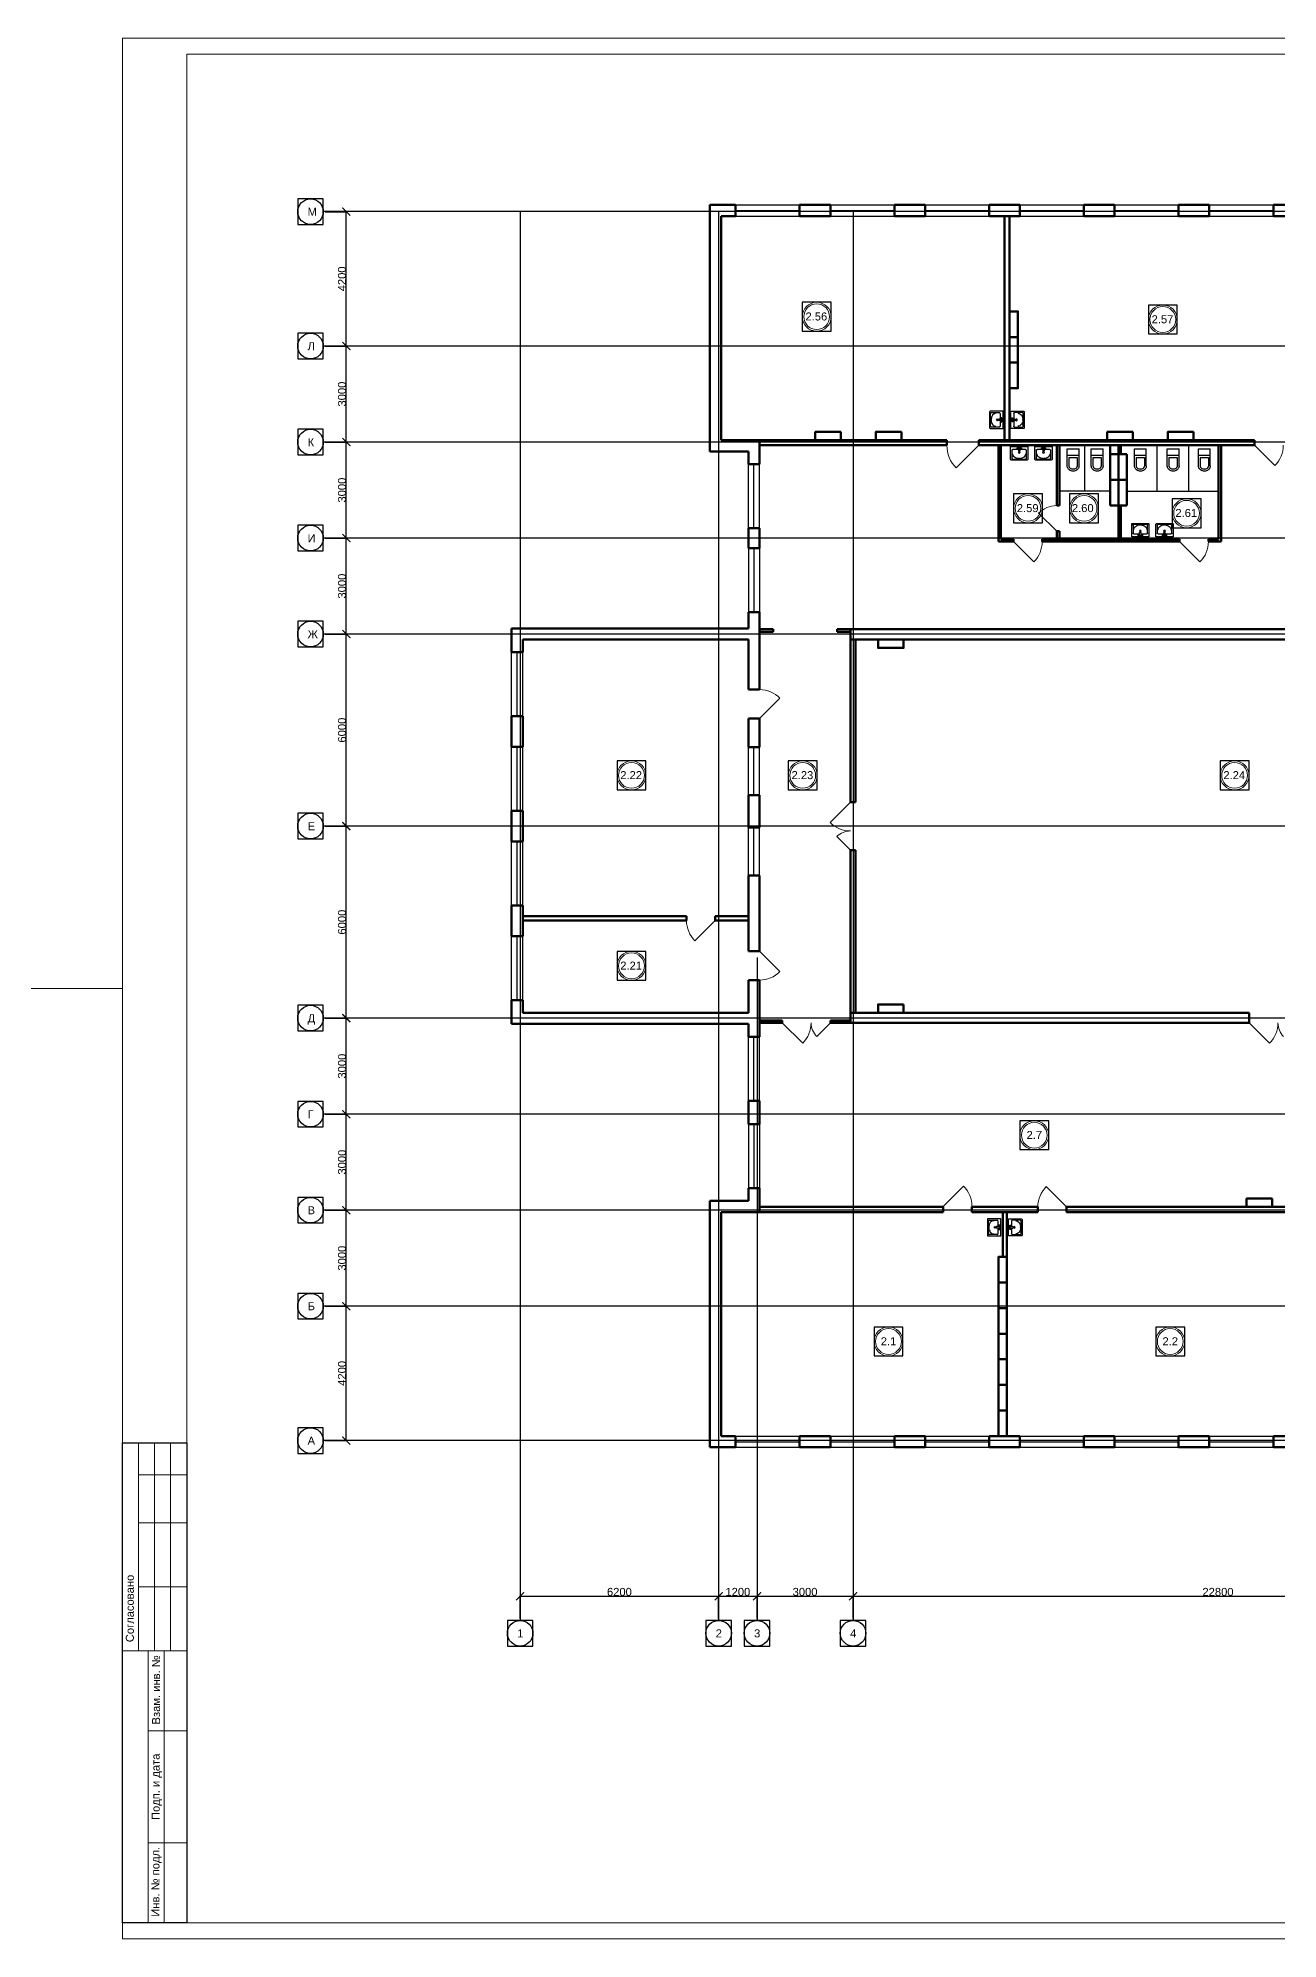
# Model space of a CAD drawing. Header units: metres. Extents: x -5 to 458, y -5 to 65.
# Drawn here: x 134.1 to 172.8, y 0 to 59.4 of the extents above; entities that cross this region are included whole.
import ezdxf
from ezdxf.enums import TextEntityAlignment as Align

# ---------------------------------------------------------------- set-up
doc = ezdxf.new("R2010")
doc.units = ezdxf.units.M
doc.linetypes.add('ACAD_ISO04W100', pattern=[30, 24, -3, 0, -3])
for name, color, linetype, lineweight in [('Level 50', 7, 'Continuous', 0), ('Level 63', 7, 'Continuous', 0), ('Двери', 250, 'Continuous', 5), ('Стены', 7, 'Continuous', 50)]:
    doc.layers.add(name, color=color, linetype=linetype, lineweight=lineweight)
for name, color, linetype in [('SANTEH', 7, 'Continuous'), ('YOLO_STAMP', 1, 'Continuous'), ('YOLO_TABLE', 1, 'Continuous'), ('Окна', 127, 'Continuous'), ('Оси', 30, 'Continuous'), ('Осн надпись', 7, 'Continuous'), ('размеры оси', 163, 'Continuous'), ('Сантехника', 7, 'Continuous')]:
    doc.layers.add(name, color=color, linetype=linetype)
doc.styles.get("Standard").update_dxf_attribs({"font": 'arial.ttf'})
doc.styles.add('Style-Arial', font='arial.ttf')
doc.dimstyles.new('100', dxfattribs={"dimtxt": 0.25, "dimasz": 0.25, "dimexe": 0.0125, "dimexo": 0.0625, "dimgap": 0.0065, "dimtad": 1, "dimlfac": 1000, "dimtxsty": 'Standard', "dimblk": 'ARCHTICK', "dimcen": 0.25, "dimadec": 0, "dimazin": 0, "dimtfac": 1, "dimtmove": 0, "dimatfit": 3, "dimldrblk": 'ARCHTICK', "dimfxl": 1, "dimarcsym": 0})

# ---------------------------------------------------------------- blocks, each defined once
blk = doc.blocks.new('Rac7')
at = {"color": 0}
for p, q in [((-39501, -24232), (-39501, -23830)), ((-38961, -24232), (-39501, -24232)), ((-39474, -23808), (-38988, -23808)), ((-39457, -23859), (-39457, -24115)), ((-39032, -23838), (-39430, -23838)), ((-39430, -24136), (-39253, -24136)), ((-39297, -24164), (-39253, -24164)), ((-39297, -24194), (-39297, -24164)), ((-39165, -24194), (-39297, -24194)), ((-39253, -24186), (-39253, -24094)), ((-39253, -24186), (-39209, -24186)), ((-39221, -23855), (-39241, -23855)), ((-39209, -24186), (-39209, -24094)), ((-39209, -24136), (-39032, -24136)), ((-39209, -24164), (-39165, -24164)), ((-39165, -24164), (-39165, -24194)), ((-39005, -24115), (-39005, -23859)), ((-39005, -23859), (-39005, -23859)), ((-38961, -23830), (-38961, -24232))]:
    blk.add_line(p, q, dxfattribs=at)
at = {"color": 0, "extrusion": (0, 0, -1)}
for centre, major_axis, start_param, end_param in [((-39474, -23830), (-27, 0), 0, 1.570796), ((-39430, -23859), (-27, 0), 0, 1.570796), ((-39430, -24115), (-27, 0), -1.570796, 0), ((-39241, -24007), (-194, 0), 0, 1.570796), ((-39231, -24104), (-25.3, 0), 0.552816, 2.588777), ((-39221, -24007), (-194, 0), 1.570796, 3.141593), ((-39032, -23859), (-27, 0), 1.570796, 3.141593), ((-39032, -24115), (-27, 0), -3.141593, -1.570796), ((-38988, -23830), (-27, 0), 1.570796, 3.141593)]:
    blk.add_ellipse(centre, major_axis=major_axis, ratio=0.785714, start_param=start_param, end_param=end_param, dxfattribs=at)
blk.add_ellipse((-39231, -24048), major_axis=(-27.9, 0), ratio=0.785714, dxfattribs=at)
blk = doc.blocks.new('WC With Cistern_103')
at = {"layer": 'SANTEH', "linetype": 'Continuous'}
for p, q in [((0, 170), (0, 700)), ((370, 700), (0, 700)), ((370, 170), (370, 700)), ((370, 500), (0, 500)), ((60, 425), (60, 170)), ((310, 425), (60, 425)), ((310, 170), (310, 425))]:
    blk.add_line(p, q, dxfattribs=at)
for points in [[(0, 170), (1, 151), (4, 133), (10, 115), (17, 97), (27, 81), (38, 66), (51, 52), (65, 40)], [(60, 170), (61, 158), (63, 146), (66, 135), (71, 124), (77, 114), (84, 104), (92, 96), (101, 88)], [(65, 40), (92, 23), (122, 10), (153, 3), (185, 0), (217, 3), (248, 10), (278, 23), (305, 40)], [(101, 88), (120, 76), (141, 67), (163, 62), (185, 60), (207, 62), (229, 67), (250, 76), (269, 88)], [(269, 88), (278, 96), (286, 104), (293, 114), (299, 124), (304, 135), (307, 146), (309, 158), (310, 170)], [(305, 40), (319, 52), (332, 66), (343, 81), (353, 97), (360, 115), (366, 133), (369, 151), (370, 170)]]:
    blk.add_lwpolyline(points, dxfattribs=at)
blk = doc.blocks.new('_ArchTick')
at = {"color": 0, "linetype": 'ByBlock', "const_width": 0.15}
blk.add_lwpolyline([(-0.5, -0.5), (0.5, 0.5)], dxfattribs=at)
blk = doc.blocks.new('*D132')
at = {"layer": 'Defpoints', "color": 0, "transparency": 16777216}
for p in [(155.366, 10.736), (149.166, 9.979), (155.366, 9.979)]:
    blk.add_point(p, dxfattribs=at)
at = {"layer": 'размеры оси', "color": 0, "lineweight": -2, "transparency": 16777216}
for p, q in [((149.166, 10.042), (149.166, 10.749)), ((149.166, 10.736), (155.366, 10.736)), ((155.366, 10.042), (155.366, 10.749))]:
    blk.add_line(p, q, dxfattribs=at)
at = {"layer": 'размеры оси', "color": 0, "lineweight": -2, "transparency": 16777216, "xscale": 0.25, "yscale": 0.25, "zscale": 0.25, "rotation": 180}
blk.add_blockref('_ArchTick', (149.166, 10.736), dxfattribs=at)
at = {"layer": 'размеры оси', "color": 0, "lineweight": -2, "transparency": 16777216, "xscale": 0.25, "yscale": 0.25, "zscale": 0.25}
blk.add_blockref('_ArchTick', (155.366, 10.736), dxfattribs=at)
at = {"layer": 'размеры оси', "color": 0, "transparency": 16777216, "insert": (152.266, 10.87), "char_height": 0.25, "attachment_point": 5}
blk.add_mtext('6200', dxfattribs=at)
blk = doc.blocks.new('*D133')
at = {"layer": 'Defpoints', "color": 0, "transparency": 16777216}
for p in [(156.566, 10.736), (155.366, 9.979), (156.566, 9.979)]:
    blk.add_point(p, dxfattribs=at)
at = {"layer": 'размеры оси', "color": 0, "lineweight": -2, "transparency": 16777216}
for p, q in [((155.366, 10.042), (155.366, 10.749)), ((155.366, 10.736), (156.566, 10.736)), ((156.566, 10.042), (156.566, 10.749))]:
    blk.add_line(p, q, dxfattribs=at)
at = {"layer": 'размеры оси', "color": 0, "lineweight": -2, "transparency": 16777216, "xscale": 0.25, "yscale": 0.25, "zscale": 0.25, "rotation": 180}
blk.add_blockref('_ArchTick', (155.366, 10.736), dxfattribs=at)
at = {"layer": 'размеры оси', "color": 0, "lineweight": -2, "transparency": 16777216, "xscale": 0.25, "yscale": 0.25, "zscale": 0.25}
blk.add_blockref('_ArchTick', (156.566, 10.736), dxfattribs=at)
at = {"layer": 'размеры оси', "color": 0, "transparency": 16777216, "insert": (155.966, 10.87), "char_height": 0.25, "attachment_point": 5}
blk.add_mtext('1200', dxfattribs=at)
blk = doc.blocks.new('*D134')
at = {"layer": 'Defpoints', "color": 0, "transparency": 16777216}
for p in [(159.566, 10.736), (156.566, 9.979), (159.566, 9.979)]:
    blk.add_point(p, dxfattribs=at)
at = {"layer": 'размеры оси', "color": 0, "lineweight": -2, "transparency": 16777216}
for p, q in [((156.566, 10.042), (156.566, 10.749)), ((156.566, 10.736), (159.566, 10.736)), ((159.566, 10.042), (159.566, 10.749))]:
    blk.add_line(p, q, dxfattribs=at)
at = {"layer": 'размеры оси', "color": 0, "lineweight": -2, "transparency": 16777216, "xscale": 0.25, "yscale": 0.25, "zscale": 0.25, "rotation": 180}
blk.add_blockref('_ArchTick', (156.566, 10.736), dxfattribs=at)
at = {"layer": 'размеры оси', "color": 0, "lineweight": -2, "transparency": 16777216, "xscale": 0.25, "yscale": 0.25, "zscale": 0.25}
blk.add_blockref('_ArchTick', (159.566, 10.736), dxfattribs=at)
at = {"layer": 'размеры оси', "color": 0, "transparency": 16777216, "insert": (158.066, 10.87), "char_height": 0.25, "attachment_point": 5}
blk.add_mtext('3000', dxfattribs=at)
blk = doc.blocks.new('*D135')
at = {"layer": 'Defpoints', "color": 0, "transparency": 16777216}
for p in [(182.366, 10.736), (159.566, 9.979), (182.366, 9.979)]:
    blk.add_point(p, dxfattribs=at)
at = {"layer": 'размеры оси', "color": 0, "lineweight": -2, "transparency": 16777216}
for p, q in [((159.566, 10.042), (159.566, 10.749)), ((159.566, 10.736), (182.366, 10.736)), ((182.366, 10.042), (182.366, 10.749))]:
    blk.add_line(p, q, dxfattribs=at)
at = {"layer": 'размеры оси', "color": 0, "lineweight": -2, "transparency": 16777216, "xscale": 0.25, "yscale": 0.25, "zscale": 0.25, "rotation": 180}
blk.add_blockref('_ArchTick', (159.566, 10.736), dxfattribs=at)
at = {"layer": 'размеры оси', "color": 0, "lineweight": -2, "transparency": 16777216, "xscale": 0.25, "yscale": 0.25, "zscale": 0.25}
blk.add_blockref('_ArchTick', (182.366, 10.736), dxfattribs=at)
at = {"layer": 'размеры оси', "color": 0, "transparency": 16777216, "insert": (170.966, 10.87), "char_height": 0.25, "attachment_point": 5}
blk.add_mtext('22800', dxfattribs=at)
blk = doc.blocks.new('*D145')
at = {"layer": 'Defpoints', "color": 0, "transparency": 16777216}
for p in [(143.016, 19.8), (143.734, 19.8), (143.016, 15.6)]:
    blk.add_point(p, dxfattribs=at)
at = {"layer": 'размеры оси', "color": 0, "lineweight": -2, "transparency": 16777216}
for p, q in [((143.078, 19.8), (143.747, 19.8)), ((143.734, 15.6), (143.734, 19.8)), ((143.078, 15.6), (143.747, 15.6))]:
    blk.add_line(p, q, dxfattribs=at)
at = {"layer": 'размеры оси', "color": 0, "lineweight": -2, "transparency": 16777216, "xscale": 0.25, "yscale": 0.25, "zscale": 0.25}
for p, rotation in [((143.734, 19.8), 90), ((143.734, 15.6), 270)]:
    blk.add_blockref('_ArchTick', p, dxfattribs=dict(at, rotation=rotation))
at = {"layer": 'размеры оси', "color": 0, "transparency": 16777216, "insert": (143.6, 17.7), "char_height": 0.25, "attachment_point": 5, "rotation": 90}
blk.add_mtext('4200', dxfattribs=at)
blk = doc.blocks.new('*D146')
at = {"layer": 'Defpoints', "color": 0, "transparency": 16777216}
for p in [(143.016, 22.8), (143.734, 22.8), (143.016, 19.8)]:
    blk.add_point(p, dxfattribs=at)
at = {"layer": 'размеры оси', "color": 0, "lineweight": -2, "transparency": 16777216}
for p, q in [((143.078, 22.8), (143.747, 22.8)), ((143.734, 19.8), (143.734, 22.8)), ((143.078, 19.8), (143.747, 19.8))]:
    blk.add_line(p, q, dxfattribs=at)
at = {"layer": 'размеры оси', "color": 0, "lineweight": -2, "transparency": 16777216, "xscale": 0.25, "yscale": 0.25, "zscale": 0.25}
for p, rotation in [((143.734, 22.8), 90), ((143.734, 19.8), 270)]:
    blk.add_blockref('_ArchTick', p, dxfattribs=dict(at, rotation=rotation))
at = {"layer": 'размеры оси', "color": 0, "transparency": 16777216, "insert": (143.6, 21.3), "char_height": 0.25, "attachment_point": 5, "rotation": 90}
blk.add_mtext('3000', dxfattribs=at)
blk = doc.blocks.new('*D147')
at = {"layer": 'Defpoints', "color": 0, "transparency": 16777216}
for p in [(143.016, 25.8), (143.734, 25.8), (143.016, 22.8)]:
    blk.add_point(p, dxfattribs=at)
at = {"layer": 'размеры оси', "color": 0, "lineweight": -2, "transparency": 16777216}
for p, q in [((143.078, 25.8), (143.747, 25.8)), ((143.734, 22.8), (143.734, 25.8)), ((143.078, 22.8), (143.747, 22.8))]:
    blk.add_line(p, q, dxfattribs=at)
at = {"layer": 'размеры оси', "color": 0, "lineweight": -2, "transparency": 16777216, "xscale": 0.25, "yscale": 0.25, "zscale": 0.25}
for p, rotation in [((143.734, 25.8), 90), ((143.734, 22.8), 270)]:
    blk.add_blockref('_ArchTick', p, dxfattribs=dict(at, rotation=rotation))
at = {"layer": 'размеры оси', "color": 0, "transparency": 16777216, "insert": (143.6, 24.3), "char_height": 0.25, "attachment_point": 5, "rotation": 90}
blk.add_mtext('3000', dxfattribs=at)
blk = doc.blocks.new('*D148')
at = {"layer": 'Defpoints', "color": 0, "transparency": 16777216}
for p in [(143.016, 28.8), (143.734, 28.8), (143.016, 25.8)]:
    blk.add_point(p, dxfattribs=at)
at = {"layer": 'размеры оси', "color": 0, "lineweight": -2, "transparency": 16777216}
for p, q in [((143.078, 28.8), (143.747, 28.8)), ((143.734, 25.8), (143.734, 28.8)), ((143.078, 25.8), (143.747, 25.8))]:
    blk.add_line(p, q, dxfattribs=at)
at = {"layer": 'размеры оси', "color": 0, "lineweight": -2, "transparency": 16777216, "xscale": 0.25, "yscale": 0.25, "zscale": 0.25}
for p, rotation in [((143.734, 28.8), 90), ((143.734, 25.8), 270)]:
    blk.add_blockref('_ArchTick', p, dxfattribs=dict(at, rotation=rotation))
at = {"layer": 'размеры оси', "color": 0, "transparency": 16777216, "insert": (143.6, 27.3), "char_height": 0.25, "attachment_point": 5, "rotation": 90}
blk.add_mtext('3000', dxfattribs=at)
blk = doc.blocks.new('*D149')
at = {"layer": 'Defpoints', "color": 0, "transparency": 16777216}
for p in [(143.016, 34.8), (143.734, 34.8), (143.016, 28.8)]:
    blk.add_point(p, dxfattribs=at)
at = {"layer": 'размеры оси', "color": 0, "lineweight": -2, "transparency": 16777216}
for p, q in [((143.078, 34.8), (143.747, 34.8)), ((143.734, 28.8), (143.734, 34.8)), ((143.078, 28.8), (143.747, 28.8))]:
    blk.add_line(p, q, dxfattribs=at)
at = {"layer": 'размеры оси', "color": 0, "lineweight": -2, "transparency": 16777216, "xscale": 0.25, "yscale": 0.25, "zscale": 0.25}
for p, rotation in [((143.734, 34.8), 90), ((143.734, 28.8), 270)]:
    blk.add_blockref('_ArchTick', p, dxfattribs=dict(at, rotation=rotation))
at = {"layer": 'размеры оси', "color": 0, "transparency": 16777216, "insert": (143.6, 31.8), "char_height": 0.25, "attachment_point": 5, "rotation": 90}
blk.add_mtext('6000', dxfattribs=at)
blk = doc.blocks.new('*D150')
at = {"layer": 'Defpoints', "color": 0, "transparency": 16777216}
for p in [(143.016, 40.8), (143.734, 40.8), (143.016, 34.8)]:
    blk.add_point(p, dxfattribs=at)
at = {"layer": 'размеры оси', "color": 0, "lineweight": -2, "transparency": 16777216}
for p, q in [((143.078, 40.8), (143.747, 40.8)), ((143.734, 34.8), (143.734, 40.8)), ((143.078, 34.8), (143.747, 34.8))]:
    blk.add_line(p, q, dxfattribs=at)
at = {"layer": 'размеры оси', "color": 0, "lineweight": -2, "transparency": 16777216, "xscale": 0.25, "yscale": 0.25, "zscale": 0.25}
for p, rotation in [((143.734, 40.8), 90), ((143.734, 34.8), 270)]:
    blk.add_blockref('_ArchTick', p, dxfattribs=dict(at, rotation=rotation))
at = {"layer": 'размеры оси', "color": 0, "transparency": 16777216, "insert": (143.6, 37.8), "char_height": 0.25, "attachment_point": 5, "rotation": 90}
blk.add_mtext('6000', dxfattribs=at)
blk = doc.blocks.new('*D151')
at = {"layer": 'Defpoints', "color": 0, "transparency": 16777216}
for p in [(143.016, 43.8), (143.734, 43.8), (143.016, 40.8)]:
    blk.add_point(p, dxfattribs=at)
at = {"layer": 'размеры оси', "color": 0, "lineweight": -2, "transparency": 16777216}
for p, q in [((143.078, 43.8), (143.747, 43.8)), ((143.734, 40.8), (143.734, 43.8)), ((143.078, 40.8), (143.747, 40.8))]:
    blk.add_line(p, q, dxfattribs=at)
at = {"layer": 'размеры оси', "color": 0, "lineweight": -2, "transparency": 16777216, "xscale": 0.25, "yscale": 0.25, "zscale": 0.25}
for p, rotation in [((143.734, 43.8), 90), ((143.734, 40.8), 270)]:
    blk.add_blockref('_ArchTick', p, dxfattribs=dict(at, rotation=rotation))
at = {"layer": 'размеры оси', "color": 0, "transparency": 16777216, "insert": (143.6, 42.3), "char_height": 0.25, "attachment_point": 5, "rotation": 90}
blk.add_mtext('3000', dxfattribs=at)
blk = doc.blocks.new('*D152')
at = {"layer": 'Defpoints', "color": 0, "transparency": 16777216}
for p in [(143.016, 46.8), (143.734, 46.8), (143.016, 43.8)]:
    blk.add_point(p, dxfattribs=at)
at = {"layer": 'размеры оси', "color": 0, "lineweight": -2, "transparency": 16777216}
for p, q in [((143.078, 46.8), (143.747, 46.8)), ((143.734, 43.8), (143.734, 46.8)), ((143.078, 43.8), (143.747, 43.8))]:
    blk.add_line(p, q, dxfattribs=at)
at = {"layer": 'размеры оси', "color": 0, "lineweight": -2, "transparency": 16777216, "xscale": 0.25, "yscale": 0.25, "zscale": 0.25}
for p, rotation in [((143.734, 46.8), 90), ((143.734, 43.8), 270)]:
    blk.add_blockref('_ArchTick', p, dxfattribs=dict(at, rotation=rotation))
at = {"layer": 'размеры оси', "color": 0, "transparency": 16777216, "insert": (143.6, 45.3), "char_height": 0.25, "attachment_point": 5, "rotation": 90}
blk.add_mtext('3000', dxfattribs=at)
blk = doc.blocks.new('*D153')
at = {"layer": 'Defpoints', "color": 0, "transparency": 16777216}
for p in [(143.016, 49.8), (143.734, 49.8), (143.016, 46.8)]:
    blk.add_point(p, dxfattribs=at)
at = {"layer": 'размеры оси', "color": 0, "lineweight": -2, "transparency": 16777216}
for p, q in [((143.078, 49.8), (143.747, 49.8)), ((143.734, 46.8), (143.734, 49.8)), ((143.078, 46.8), (143.747, 46.8))]:
    blk.add_line(p, q, dxfattribs=at)
at = {"layer": 'размеры оси', "color": 0, "lineweight": -2, "transparency": 16777216, "xscale": 0.25, "yscale": 0.25, "zscale": 0.25}
for p, rotation in [((143.734, 49.8), 90), ((143.734, 46.8), 270)]:
    blk.add_blockref('_ArchTick', p, dxfattribs=dict(at, rotation=rotation))
at = {"layer": 'размеры оси', "color": 0, "transparency": 16777216, "insert": (143.6, 48.3), "char_height": 0.25, "attachment_point": 5, "rotation": 90}
blk.add_mtext('3000', dxfattribs=at)
blk = doc.blocks.new('*D154')
at = {"layer": 'Defpoints', "color": 0, "transparency": 16777216}
for p in [(143.016, 54), (143.734, 54), (143.016, 49.8)]:
    blk.add_point(p, dxfattribs=at)
at = {"layer": 'размеры оси', "color": 0, "lineweight": -2, "transparency": 16777216}
for p, q in [((143.078, 54), (143.747, 54)), ((143.734, 49.8), (143.734, 54)), ((143.078, 49.8), (143.747, 49.8))]:
    blk.add_line(p, q, dxfattribs=at)
at = {"layer": 'размеры оси', "color": 0, "lineweight": -2, "transparency": 16777216, "xscale": 0.25, "yscale": 0.25, "zscale": 0.25}
for p, rotation in [((143.734, 54), 90), ((143.734, 49.8), 270)]:
    blk.add_blockref('_ArchTick', p, dxfattribs=dict(at, rotation=rotation))
at = {"layer": 'размеры оси', "color": 0, "transparency": 16777216, "insert": (143.6, 51.9), "char_height": 0.25, "attachment_point": 5, "rotation": 90}
blk.add_mtext('4200', dxfattribs=at)
blk = doc.blocks.new('*U49')
at = {"color": 7, "linetype": 'Continuous', "lineweight": 0}
blk.add_line((-63.075, 0), (-68.362, 0), dxfattribs=at)
at = {"color": 7, "linetype": 'Continuous', "lineweight": 0, "flags": 128}
blk.add_lwpolyline([(63.075, 29.7), (63.075, -29.7), (-63.075, -29.7), (-63.075, 29.7), (63.075, 29.7)], close=True, dxfattribs=at)
at = {"layer": 'Level 50', "color": 7, "linetype": 'Continuous', "lineweight": 13}
for p, q in [((-61.075, 29.2), (-61.075, -29.2)), ((62.575, 29.2), (-61.075, 29.2)), ((62.575, -29.2), (-62.275, -29.2))]:
    blk.add_line(p, q, dxfattribs=at)
at = {"layer": 'Level 63', "color": 7, "linetype": 'Continuous', "lineweight": 13}
for p, q in [((-63.075, -14.2), (-61.075, -14.2)), ((-63.075, -14.2), (-63.075, -20.7)), ((-62.575, -14.2), (-62.575, -20.7)), ((-62.075, -14.2), (-62.075, -20.7)), ((-61.575, -14.2), (-61.575, -20.7)), ((-62.575, -15.2), (-61.075, -15.2)), ((-62.575, -16.7), (-61.075, -16.7)), ((-62.575, -18.7), (-61.075, -18.7)), ((-63.075, -20.7), (-61.075, -20.7)), ((-62.275, -20.7), (-61.075, -20.7)), ((-61.775, -29.2), (-61.775, -20.7)), ((-62.275, -23.2), (-61.075, -23.2)), ((-62.275, -26.7), (-61.075, -26.7))]:
    blk.add_line(p, q, dxfattribs=at)
at = {"layer": 'Level 63', "color": 7, "linetype": 'Continuous', "lineweight": 13, "flags": 128}
blk.add_lwpolyline([(-62.275, -29.2), (-62.275, -20.7)], dxfattribs=at)
at = {"layer": 'Level 63', "color": 7, "linetype": 'Continuous', "lineweight": 0, "style": 'Style-Arial'}
for s, p in [('Согласовано', (-62.851, -19.373)), ('Взам. инв. №', (-62.032, -21.916)), ('Подп. и дата', (-62.045, -24.945)), ('Инв. № подл.', (-62.05, -27.913))]:
    blk.add_text(s, height=0.25002, rotation=90, dxfattribs=at).set_placement(p, align=Align.MIDDLE_CENTER)

msp = doc.modelspace()

# ---------------------------------------------------------------- linework, layer by layer
for p, q in [((156.295662, 35.763935), (156.295662, 37.263935)), ((156.470662, 35.763935), (156.470662, 37.263935)), ((156.645662, 35.763935), (156.645662, 37.263935)), ((156.295662, 33.255068), (156.295662, 34.755068)), ((156.470662, 33.255068), (156.470662, 34.755068)), ((156.645662, 33.255068), (156.645662, 34.755068))]:
    msp.add_line(p, q)
at = {"color": 7, "linetype": 'Continuous', "lineweight": 13}
for centre, radius in [((158.428837, 50.717827), 0.452013), ((158.428837, 50.717827), 0.402013), ((169.24258, 50.63063), 0.452013), ((169.24258, 50.63063), 0.402013), ((165.031168, 44.729483), 0.452013), ((166.784334, 44.729483), 0.452013), ((165.031168, 44.729483), 0.402013), ((166.784334, 44.729483), 0.402013), ((169.985101, 44.57731), 0.452013), ((169.985101, 44.57731), 0.402013), ((152.643256, 36.385994), 0.452013), ((157.993449, 36.385994), 0.452013), ((171.484806, 36.385994), 0.452013), ((152.643256, 36.385994), 0.402013), ((157.993449, 36.385994), 0.402013), ((171.484806, 36.385994), 0.402013), ((152.643256, 30.434353), 0.452013), ((152.643256, 30.434353), 0.402013), ((165.228114, 25.142554), 0.452013), ((165.228114, 25.142554), 0.402013), ((160.672514, 18.696042), 0.452013), ((160.672514, 18.696042), 0.402013), ((169.473529, 18.696042), 0.452013), ((169.473529, 18.696042), 0.402013)]:
    msp.add_circle(centre, radius, dxfattribs=at)
at = {"layer": 'SANTEH'}
for p, q in [((166.805662, 45.264867), (166.805662, 46.700412)), ((169.063515, 45.264867), (169.063515, 46.700412)), ((170.057647, 45.264867), (170.057647, 46.700412)), ((167.595662, 45.264867), (166.015662, 45.264867)), ((168.115662, 45.264867), (170.985662, 45.264867))]:
    msp.add_line(p, q, dxfattribs=at)
at = {"layer": 'YOLO_STAMP'}
msp.add_lwpolyline([(136.74709, 15.526369), (138.74709, 15.526369), (138.74709, 0.526369), (136.74709, 0.526369)], close=True, dxfattribs=at)
at = {"layer": 'YOLO_TABLE'}
for points in [[(142.215965, 53.600412), (143.015965, 53.600412), (143.015965, 54.400412), (142.215965, 54.400412)], [(157.976824, 50.265813), (158.880851, 50.265813), (158.880851, 51.16984), (157.976824, 51.16984)], [(168.790567, 50.178617), (169.694593, 50.178617), (169.694593, 51.082643), (168.790567, 51.082643)], [(142.215965, 49.400412), (143.015965, 49.400412), (143.015965, 50.200412), (142.215965, 50.200412)], [(142.215965, 46.400412), (143.015965, 46.400412), (143.015965, 47.200412), (142.215965, 47.200412)], [(164.579155, 44.277469), (165.483182, 44.277469), (165.483182, 45.181496), (164.579155, 45.181496)], [(166.33232, 44.277469), (167.236347, 44.277469), (167.236347, 45.181496), (166.33232, 45.181496)], [(169.533088, 44.125296), (170.437115, 44.125296), (170.437115, 45.029323), (169.533088, 45.029323)], [(142.215965, 43.400412), (143.015965, 43.400412), (143.015965, 44.200412), (142.215965, 44.200412)], [(142.215965, 40.400412), (143.015965, 40.400412), (143.015965, 41.200412), (142.215965, 41.200412)], [(152.191242, 35.93398), (153.095269, 35.93398), (153.095269, 36.838007), (152.191242, 36.838007)], [(157.541435, 35.93398), (158.445462, 35.93398), (158.445462, 36.838007), (157.541435, 36.838007)], [(171.032792, 35.93398), (171.936819, 35.93398), (171.936819, 36.838007), (171.032792, 36.838007)], [(142.215965, 34.400412), (143.015965, 34.400412), (143.015965, 35.200412), (142.215965, 35.200412)], [(152.191242, 29.98234), (153.095269, 29.98234), (153.095269, 30.886367), (152.191242, 30.886367)], [(142.215965, 28.400412), (143.015965, 28.400412), (143.015965, 29.200412), (142.215965, 29.200412)], [(142.215965, 25.400412), (143.015965, 25.400412), (143.015965, 26.200412), (142.215965, 26.200412)], [(164.7761, 24.690541), (165.680127, 24.690541), (165.680127, 25.594568), (164.7761, 25.594568)], [(142.215965, 22.400412), (143.015965, 22.400412), (143.015965, 23.200412), (142.215965, 23.200412)], [(142.215965, 19.400412), (143.015965, 19.400412), (143.015965, 20.200412), (142.215965, 20.200412)], [(160.220501, 18.244029), (161.124528, 18.244029), (161.124528, 19.148056), (160.220501, 19.148056)], [(169.021516, 18.244029), (169.925543, 18.244029), (169.925543, 19.148056), (169.021516, 19.148056)], [(142.215965, 15.200412), (143.015965, 15.200412), (143.015965, 16.000412), (142.215965, 16.000412)], [(148.765662, 9.179035), (149.565662, 9.179035), (149.565662, 9.979035), (148.765662, 9.979035)], [(154.965662, 9.179035), (155.765662, 9.179035), (155.765662, 9.979035), (154.965662, 9.979035)], [(156.165662, 9.179035), (156.965662, 9.179035), (156.965662, 9.979035), (156.165662, 9.979035)], [(159.165662, 9.179035), (159.965662, 9.179035), (159.965662, 9.979035), (159.165662, 9.979035)]]:
    msp.add_lwpolyline(points, close=True, dxfattribs=at)
at = {"layer": 'Двери'}
for p, q in [((163.495662, 46.700412), (162.788556, 45.993305)), ((172.107169, 46.700412), (172.743565, 46.064016)), ((165.935662, 44.018387), (165.361285, 44.575245)), ((164.57509, 43.690412), (165.211486, 43.054016)), ((169.767316, 43.690412), (170.403712, 43.054016)), ((156.645662, 38.164786), (157.282058, 38.801182)), ((159.485662, 35.550412), (158.849266, 34.914016)), ((159.485662, 34.050412), (159.061398, 34.474676)), ((155.26237, 31.850412), (154.625974, 31.214016)), ((156.645662, 30.889615), (157.282058, 30.253219)), ((157.355662, 28.650412), (157.992058, 28.014016)), ((158.855662, 28.650412), (158.431398, 28.226148)), ((171.940216, 28.650412), (172.576612, 28.014016)), ((162.378846, 22.917941), (163.015242, 23.554338)), ((166.238602, 22.900412), (165.602206, 23.536808))]:
    msp.add_line(p, q, dxfattribs=at)
for centre, radius, start, end in [((163.495662, 46.700412), 1, 180, 225), ((172.107169, 46.700412), 0.9, 315, 0), ((165.935662, 44.018387), 0.8, 90.88722133, 135.88722151), ((164.57509, 43.690412), 0.9, 315, 0), ((169.767316, 43.690412), 0.9, 315, 0), ((156.645662, 38.164786), 0.9, 45, 90), ((159.485662, 35.550412), 0.9, 225, 270), ((159.485662, 34.050412), 0.6, 90, 135), ((155.26237, 31.850412), 0.9, 180, 225), ((156.645662, 30.889615), 0.9, 270, 315), ((157.355662, 28.650412), 0.9, 315, 0), ((158.855662, 28.650412), 0.6, 180, 225), ((171.940216, 28.650412), 0.9, 315, 0), ((173.440216, 28.650412), 0.6, 180, 225), ((162.378846, 22.917941), 0.9, 0, 45), ((166.238602, 22.900412), 0.9, 135, 180)]:
    msp.add_arc(centre, radius, start, end, dxfattribs=at)
at = {"layer": 'Окна'}
for p, q in [((155.895662, 54.210412), (157.895662, 54.210412)), ((158.855662, 54.210412), (160.855662, 54.210412)), ((161.815662, 54.210412), (163.815662, 54.210412)), ((164.775662, 54.210412), (166.775662, 54.210412)), ((167.735662, 54.210412), (169.735662, 54.210412)), ((170.695662, 54.210412), (172.695662, 54.210412)), ((155.895662, 54.035412), (157.895662, 54.035412)), ((155.895662, 53.860412), (157.895662, 53.860412)), ((158.855662, 54.035412), (160.855662, 54.035412)), ((158.855662, 53.860412), (160.855662, 53.860412)), ((161.815662, 54.035412), (163.815662, 54.035412)), ((161.815662, 53.860412), (163.815662, 53.860412)), ((164.775662, 54.035412), (166.775662, 54.035412)), ((164.775662, 53.860412), (166.775662, 53.860412)), ((167.735662, 54.035412), (169.735662, 54.035412)), ((167.735662, 53.860412), (169.735662, 53.860412)), ((170.695662, 54.035412), (172.695662, 54.035412)), ((170.695662, 53.860412), (172.695662, 53.860412)), ((156.295662, 44.110412), (156.295662, 46.110412)), ((156.470662, 44.110412), (156.470662, 46.110412)), ((156.645662, 44.110412), (156.645662, 46.110412)), ((156.295662, 43.490412), (156.295662, 41.490412)), ((156.295662, 43.380412), (156.295662, 43.130412)), ((156.470662, 43.490412), (156.470662, 41.490412)), ((156.645662, 43.490412), (156.645662, 41.490412)), ((156.645662, 43.380412), (156.645662, 43.130412)), ((156.295662, 41.490412), (156.295662, 41.380412)), ((156.645662, 41.490412), (156.645662, 41.380412)), ((148.895662, 38.240412), (148.895662, 40.240412)), ((149.070662, 38.240412), (149.070662, 40.240412)), ((149.245662, 38.240412), (149.245662, 40.240412)), ((148.895662, 35.280412), (148.895662, 37.280412)), ((149.070662, 35.280412), (149.070662, 37.280412)), ((149.245662, 35.280412), (149.245662, 37.280412)), ((148.895662, 32.320412), (148.895662, 34.320412)), ((149.070662, 32.320412), (149.070662, 34.320412)), ((149.245662, 32.320412), (149.245662, 34.320412)), ((148.895662, 29.360412), (148.895662, 31.360412)), ((149.070662, 29.360412), (149.070662, 31.360412)), ((149.245662, 29.360412), (149.245662, 31.360412)), ((156.295662, 26.220412), (156.295662, 28.220412)), ((156.470662, 26.220412), (156.470662, 28.220412)), ((156.645662, 26.220412), (156.645662, 28.220412)), ((156.295662, 25.490412), (156.295662, 23.490412)), ((156.470662, 25.490412), (156.470662, 23.490412)), ((156.645662, 25.490412), (156.645662, 23.490412)), ((155.895662, 15.740412), (157.895662, 15.740412)), ((155.895662, 15.565412), (157.895662, 15.565412)), ((158.855662, 15.740412), (160.855662, 15.740412)), ((158.855662, 15.565412), (160.855662, 15.565412)), ((161.815662, 15.740412), (163.815662, 15.740412)), ((161.815662, 15.565412), (163.815662, 15.565412)), ((164.775662, 15.740412), (166.775662, 15.740412)), ((164.775662, 15.565412), (166.775662, 15.565412)), ((167.735662, 15.740412), (169.735662, 15.740412)), ((167.735662, 15.565412), (169.735662, 15.565412)), ((170.695662, 15.740412), (172.695662, 15.740412)), ((170.695662, 15.565412), (172.695662, 15.565412)), ((155.895662, 15.390412), (157.895662, 15.390412)), ((158.855662, 15.390412), (160.855662, 15.390412)), ((161.815662, 15.390412), (163.815662, 15.390412)), ((164.775662, 15.390412), (166.775662, 15.390412)), ((167.735662, 15.390412), (169.735662, 15.390412)), ((170.695662, 15.390412), (172.695662, 15.390412))]:
    msp.add_line(p, q, dxfattribs=at)
at = {"layer": 'Оси', "linetype": 'ACAD_ISO04W100', "ltscale": 40}
for p, q in [((227.996363, 54.000412), (143.015965, 54.000412)), ((149.165662, 54.000412), (149.165662, 9.979035)), ((155.365662, 54.000412), (155.365662, 9.979035)), ((159.565662, 54.000412), (159.565662, 9.979035)), ((227.751562, 49.800412), (143.015965, 49.800412)), ((227.751562, 46.800412), (143.015965, 46.800412)), ((227.365662, 43.800412), (143.015965, 43.800412)), ((233.565662, 40.800412), (143.015965, 40.800412)), ((233.95054, 34.800412), (143.015965, 34.800412)), ((156.565662, 30.690677), (156.565662, 9.979035)), ((233.95054, 28.800412), (143.015965, 28.800412)), ((227.751562, 25.800412), (143.015965, 25.800412)), ((227.751562, 22.800412), (143.015965, 22.800412)), ((227.751562, 19.800412), (143.015965, 19.800412)), ((227.751562, 15.600412), (143.015965, 15.600412))]:
    msp.add_line(p, q, dxfattribs=at)
at = {"layer": 'Осн надпись', "ltscale": 40}
for centre in [(142.615965, 54.000412), (142.615965, 49.800412), (142.615965, 46.800412), (142.615965, 43.800412), (142.615965, 40.800412), (142.615965, 34.800412), (142.615965, 28.800412), (142.615965, 25.800412), (142.615965, 22.800412), (142.615965, 19.800412), (142.615965, 15.600412), (149.165662, 9.579035), (155.365662, 9.579035), (156.565662, 9.579035), (159.565662, 9.579035)]:
    msp.add_circle(centre, 0.4, dxfattribs=at)
at = {"layer": 'Стены'}
for p, q in [((155.095662, 54.210412), (155.095662, 46.510412)), ((155.095662, 54.210412), (155.895662, 54.210412)), ((155.895662, 53.860412), (155.895662, 54.210412)), ((157.895662, 54.210412), (158.855662, 54.210412)), ((157.895662, 53.860412), (157.895662, 54.210412)), ((158.855662, 53.860412), (158.855662, 54.210412)), ((160.855662, 54.210412), (161.815662, 54.210412)), ((160.855662, 53.860412), (160.855662, 54.210412)), ((161.815662, 53.860412), (161.815662, 54.210412)), ((163.815662, 54.210412), (164.775662, 54.210412)), ((163.815662, 53.860412), (163.815662, 54.210412)), ((164.775662, 53.860412), (164.775662, 54.210412)), ((166.775662, 54.210412), (167.735662, 54.210412)), ((166.775662, 53.860412), (166.775662, 54.210412)), ((167.735662, 53.860412), (167.735662, 54.210412)), ((169.735662, 54.210412), (170.695662, 54.210412)), ((169.735662, 53.860412), (169.735662, 54.210412)), ((170.695662, 53.860412), (170.695662, 54.210412)), ((172.695662, 54.210412), (173.655662, 54.210412)), ((172.695662, 53.860412), (172.695662, 54.210412)), ((155.445662, 53.860412), (155.445662, 46.860412)), ((155.445662, 53.860412), (155.895662, 53.860412)), ((157.895662, 53.860412), (158.855662, 53.860412)), ((160.855662, 53.860412), (161.815662, 53.860412)), ((163.815662, 53.860412), (164.775662, 53.860412)), ((164.295662, 46.860412), (164.295662, 53.860412)), ((164.455662, 46.860412), (164.455662, 53.860412)), ((166.775662, 53.860412), (167.735662, 53.860412)), ((169.735662, 53.860412), (170.695662, 53.860412)), ((172.695662, 53.860412), (173.655662, 53.860412)), ((155.095662, 46.510412), (156.295662, 46.510412)), ((155.445662, 46.860412), (162.495662, 46.860412)), ((156.295662, 46.110412), (156.295662, 46.510412)), ((156.645662, 46.110412), (156.645662, 46.860412)), ((156.645662, 46.700412), (162.495662, 46.700412)), ((162.495662, 46.860412), (162.495662, 46.700412)), ((163.495662, 46.860412), (163.495662, 46.700412)), ((163.495662, 46.860412), (172.107169, 46.860412)), ((163.495662, 46.700412), (172.107169, 46.700412)), ((164.105662, 43.690412), (164.105662, 46.700412)), ((164.185662, 43.770412), (164.185662, 46.700412)), ((164.185662, 46.418387), (164.185662, 44.818387)), ((165.935662, 46.700412), (165.935662, 44.818387)), ((166.015662, 46.700412), (166.015662, 44.818387)), ((167.595662, 46.700412), (168.115662, 46.700412)), ((167.595662, 45.200412), (167.595662, 46.700412)), ((168.115662, 46.418387), (167.595662, 46.418387)), ((167.595662, 46.418387), (167.595662, 44.818387)), ((167.855662, 43.770412), (167.855662, 46.700412)), ((167.855662, 44.818387), (167.855662, 46.418387)), ((167.935662, 46.418387), (167.935662, 46.700412)), ((168.115662, 46.418387), (168.115662, 44.818387)), ((170.985662, 43.770412), (170.985662, 46.700412)), ((171.065662, 43.690412), (171.065662, 46.700412)), ((172.107169, 46.860412), (172.107169, 46.700412)), ((156.295662, 46.110412), (156.645662, 46.110412)), ((167.595662, 45.618387), (168.115662, 45.618387)), ((165.935662, 44.818387), (166.015662, 44.818387)), ((167.595662, 44.818387), (168.115662, 44.818387)), ((167.935662, 43.770412), (167.935662, 44.818387)), ((156.295662, 43.490412), (156.295662, 44.110412)), ((156.295662, 44.110412), (156.645662, 44.110412)), ((156.645662, 43.770412), (156.645662, 44.110412)), ((165.935662, 44.018387), (165.935662, 43.770412)), ((165.935662, 44.018387), (166.015662, 44.018387)), ((166.015662, 44.018387), (166.015662, 43.770412)), ((156.295662, 43.490412), (156.645662, 43.490412)), ((156.645662, 43.490412), (156.645662, 43.770412)), ((164.57509, 43.690412), (164.105662, 43.690412)), ((164.57509, 43.770412), (164.185662, 43.770412)), ((164.57509, 43.770412), (164.57509, 43.690412)), ((169.767316, 43.770412), (165.47509, 43.770412)), ((165.47509, 43.770412), (165.47509, 43.690412)), ((169.767316, 43.690412), (165.47509, 43.690412)), ((169.767316, 43.770412), (169.767316, 43.690412)), ((170.985662, 43.770412), (170.667316, 43.770412)), ((170.667316, 43.770412), (170.667316, 43.690412)), ((171.065662, 43.690412), (170.667316, 43.690412)), ((156.295662, 40.980412), (156.295662, 41.490412)), ((156.295662, 41.490412), (156.645662, 41.490412)), ((156.645662, 39.064786), (156.645662, 41.490412)), ((148.895662, 40.980412), (156.295662, 40.980412)), ((148.895662, 40.240412), (148.895662, 40.980412)), ((149.245662, 40.630412), (156.295662, 40.630412)), ((149.245662, 40.240412), (149.245662, 40.630412)), ((156.295662, 39.064786), (156.295662, 40.630412)), ((157.065662, 40.950412), (156.645662, 40.950412)), ((157.065662, 40.870412), (156.645662, 40.870412)), ((157.065662, 40.950412), (157.065662, 40.870412)), ((159.485662, 40.950412), (159.065662, 40.950412)), ((159.065662, 40.950412), (159.065662, 40.870412)), ((159.485662, 40.870412), (159.065662, 40.870412)), ((159.485662, 40.950412), (190.615662, 40.950412)), ((159.485662, 35.550412), (159.485662, 40.950412)), ((159.485662, 40.630412), (190.615662, 40.630412)), ((159.645662, 35.550412), (159.645662, 40.630412)), ((149.245662, 40.240412), (148.895662, 40.240412)), ((156.295662, 39.064786), (156.645662, 39.064786)), ((148.895662, 37.280412), (148.895662, 38.240412)), ((149.245662, 38.240412), (148.895662, 38.240412)), ((149.245662, 37.280412), (149.245662, 38.240412)), ((156.295662, 37.263935), (156.295662, 38.164786)), ((156.295662, 38.164786), (156.645662, 38.164786)), ((156.645662, 37.263935), (156.645662, 38.164786)), ((149.245662, 37.280412), (148.895662, 37.280412)), ((156.295662, 37.263935), (156.645662, 37.263935)), ((156.295662, 34.755068), (156.295662, 35.763935)), ((156.295662, 35.763935), (156.645662, 35.763935)), ((156.645662, 34.755068), (156.645662, 35.763935)), ((148.895662, 34.320412), (148.895662, 35.280412)), ((149.245662, 35.280412), (148.895662, 35.280412)), ((149.245662, 34.320412), (149.245662, 35.280412)), ((159.485662, 35.550412), (159.645662, 35.550412)), ((156.295662, 34.755068), (156.645662, 34.755068)), ((149.245662, 34.320412), (148.895662, 34.320412)), ((159.485662, 28.650412), (159.485662, 34.050412)), ((159.485662, 34.050412), (159.645662, 34.050412)), ((159.645662, 28.970412), (159.645662, 34.050412)), ((156.295662, 30.889615), (156.295662, 33.255068)), ((156.295662, 33.255068), (156.645662, 33.255068)), ((156.645662, 30.889615), (156.645662, 33.255068)), ((148.895662, 31.360412), (148.895662, 32.320412)), ((149.245662, 32.320412), (148.895662, 32.320412)), ((149.245662, 31.360412), (149.245662, 32.320412)), ((149.245662, 31.990412), (154.36237, 31.990412)), ((149.245662, 31.850412), (154.36237, 31.850412)), ((154.36237, 31.990412), (154.36237, 31.850412)), ((155.26237, 31.990412), (156.295662, 31.990412)), ((155.26237, 31.990412), (155.26237, 31.850412)), ((155.26237, 31.850412), (156.295662, 31.850412)), ((149.245662, 31.360412), (148.895662, 31.360412)), ((156.295662, 30.889615), (156.645662, 30.889615)), ((156.295662, 28.970412), (156.295662, 29.989615)), ((156.295662, 29.989615), (156.645662, 29.989615)), ((156.645662, 28.220412), (156.645662, 29.989615)), ((148.895662, 28.620412), (148.895662, 29.360412)), ((149.245662, 29.360412), (148.895662, 29.360412)), ((149.245662, 28.970412), (149.245662, 29.360412)), ((148.895662, 28.620412), (156.295662, 28.620412)), ((149.245662, 28.970412), (156.295662, 28.970412)), ((156.295662, 28.220412), (156.295662, 28.620412)), ((157.355662, 28.730412), (156.645662, 28.730412)), ((157.355662, 28.650412), (156.645662, 28.650412)), ((157.355662, 28.650412), (157.355662, 28.730412)), ((159.485662, 28.730412), (158.855662, 28.730412)), ((158.855662, 28.650412), (158.855662, 28.730412)), ((159.565662, 28.650412), (158.855662, 28.650412)), ((159.485662, 28.970412), (171.940216, 28.970412)), ((159.485662, 28.650412), (171.940216, 28.650412)), ((171.940216, 28.970412), (171.940216, 28.650412)), ((156.295662, 28.220412), (156.645662, 28.220412)), ((156.295662, 25.490412), (156.295662, 26.220412)), ((156.295662, 26.220412), (156.645662, 26.220412)), ((156.645662, 25.490412), (156.645662, 26.220412)), ((156.295662, 25.490412), (156.645662, 25.490412)), ((156.295662, 23.490412), (156.645662, 23.490412)), ((156.295662, 23.090412), (156.295662, 23.490412)), ((156.645662, 22.740412), (156.645662, 23.490412)), ((155.095662, 15.390412), (155.095662, 23.090412)), ((155.095662, 23.090412), (156.295662, 23.090412)), ((155.445662, 15.740412), (155.445662, 22.740412)), ((155.445662, 22.740412), (162.378846, 22.740412)), ((156.645662, 22.900412), (162.378846, 22.900412)), ((162.378846, 22.740412), (162.378846, 22.900412)), ((163.278846, 22.900412), (165.338602, 22.900412)), ((163.278846, 22.740412), (163.278846, 22.900412)), ((163.278846, 22.740412), (165.338602, 22.740412)), ((164.245662, 21.340412), (164.245662, 22.740412)), ((164.365662, 21.340412), (164.365662, 22.740412)), ((165.338602, 22.740412), (165.338602, 22.900412)), ((166.238602, 22.900412), (174.16724, 22.900412)), ((166.238602, 22.740412), (166.238602, 22.900412)), ((166.238602, 22.740412), (174.16724, 22.740412)), ((155.445662, 15.740412), (155.895662, 15.740412)), ((155.895662, 15.740412), (155.895662, 15.390412)), ((157.895662, 15.740412), (158.855662, 15.740412)), ((157.895662, 15.740412), (157.895662, 15.390412)), ((158.855662, 15.740412), (158.855662, 15.390412)), ((160.855662, 15.740412), (161.815662, 15.740412)), ((160.855662, 15.740412), (160.855662, 15.390412)), ((161.815662, 15.740412), (161.815662, 15.390412)), ((163.815662, 15.740412), (164.775662, 15.740412)), ((163.815662, 15.740412), (163.815662, 15.390412)), ((164.775662, 15.740412), (164.775662, 15.390412)), ((166.775662, 15.740412), (167.735662, 15.740412)), ((166.775662, 15.740412), (166.775662, 15.390412)), ((167.735662, 15.740412), (167.735662, 15.390412)), ((169.735662, 15.740412), (170.695662, 15.740412)), ((169.735662, 15.740412), (169.735662, 15.390412)), ((170.695662, 15.740412), (170.695662, 15.390412)), ((172.695662, 15.740412), (173.655662, 15.740412)), ((172.695662, 15.740412), (172.695662, 15.390412)), ((155.095662, 15.390412), (155.895662, 15.390412)), ((157.895662, 15.390412), (158.855662, 15.390412)), ((160.855662, 15.390412), (161.815662, 15.390412)), ((163.815662, 15.390412), (164.775662, 15.390412)), ((166.775662, 15.390412), (167.735662, 15.390412)), ((169.735662, 15.390412), (170.695662, 15.390412)), ((172.695662, 15.390412), (173.655662, 15.390412))]:
    msp.add_line(p, q, dxfattribs=at)
for points in [[(164.455662, 50.083051), (164.715662, 50.083051), (164.715662, 50.883051), (164.455662, 50.883051)], [(164.455662, 49.283051), (164.715662, 49.283051), (164.715662, 50.083051), (164.455662, 50.083051)], [(164.455662, 48.483051), (164.715662, 48.483051), (164.715662, 49.283051), (164.455662, 49.283051)], [(159.186363, 47.120412), (159.186363, 46.860412), (158.386363, 46.860412), (158.386363, 47.120412)], [(161.076477, 47.120412), (161.076477, 46.860412), (160.276477, 46.860412), (160.276477, 47.120412)], [(168.308149, 47.120412), (168.308149, 46.860412), (167.508149, 46.860412), (167.508149, 47.120412)], [(170.198264, 47.120412), (170.198264, 46.860412), (169.398264, 46.860412), (169.398264, 47.120412)], [(167.595662, 44.818387), (167.855662, 44.818387), (167.855662, 45.618387), (167.595662, 45.618387)], [(161.145662, 40.630412), (161.145662, 40.370412), (160.345662, 40.370412), (160.345662, 40.630412)], [(161.145662, 29.230412), (161.145662, 28.970412), (160.345662, 28.970412), (160.345662, 29.230412)], [(172.660568, 23.160412), (172.660568, 22.900412), (171.860568, 22.900412), (171.860568, 23.160412)], [(164.105662, 20.540412), (164.365662, 20.540412), (164.365662, 21.340412), (164.105662, 21.340412)], [(164.105662, 19.740412), (164.365662, 19.740412), (164.365662, 20.540412), (164.105662, 20.540412)], [(164.105662, 18.940412), (164.365662, 18.940412), (164.365662, 19.740412), (164.105662, 19.740412)], [(164.105662, 18.140412), (164.365662, 18.140412), (164.365662, 18.940412), (164.105662, 18.940412)], [(164.105662, 17.340412), (164.365662, 17.340412), (164.365662, 18.140412), (164.105662, 18.140412)], [(164.105662, 16.540412), (164.365662, 16.540412), (164.365662, 17.340412), (164.105662, 17.340412)], [(164.105662, 15.740412), (164.365662, 15.740412), (164.365662, 16.540412), (164.105662, 16.540412)]]:
    msp.add_lwpolyline(points, close=True, dxfattribs=at)

# ---------------------------------------------------------------- block references
at = {"layer": 'Level 50', "color": 7, "linetype": 'Continuous', "lineweight": 13}
msp.add_blockref('*U49', (199.822091, 29.726332), dxfattribs=at)
at = {"layer": 'размеры оси', "color": 7, "lineweight": 0, "xscale": 0.001, "zscale": 0.001}
for p, yscale, rotation in [((140.022472, 8.266244), -0.001, 270), ((188.722802, 8.266244), 0.001, 270), ((125.525939, 22.430075), 0.001, 180), ((126.283254, 22.430075), 0.001, 180), ((139.954038, -16.967553), -0.001, 270), ((188.654367, -16.967553), 0.001, 270)]:
    msp.add_blockref('Rac7', p, dxfattribs=dict(at, yscale=yscale, rotation=rotation))
at = {"layer": 'размеры оси', "color": 7, "lineweight": 0, "xscale": 0.001, "yscale": 0.001, "zscale": 0.001}
for p in [(207.770595, 68.066745), (208.52791, 68.066745)]:
    msp.add_blockref('Rac7', p, dxfattribs=at)
at = {"layer": 'Сантехника', "color": 0, "lineweight": -2, "xscale": -0.001, "yscale": 0.001, "zscale": 0.001}
for p in [(166.624955, 45.88896), (167.375958, 45.88896), (168.727399, 45.88896), (169.751989, 45.88896), (170.725926, 45.88896)]:
    msp.add_blockref('WC With Cistern_103', p, dxfattribs=at)

# ---------------------------------------------------------------- texts
at = {"color": 7, "linetype": 'Continuous', "lineweight": 13, "style": 'Style-Arial'}
for s, p in [('2.56', (158.078724, 50.850576)), ('2.57', (168.892467, 50.76338)), ('2.59', (164.681055, 44.862232)), ('2.60', (166.40149, 44.862232)), ('2.61', (169.634988, 44.710059)), ('2.22', (152.293143, 36.518743)), ('2.23', (157.643336, 36.518743)), ('2.24', (171.134693, 36.518743)), ('2.21', (152.293143, 30.567103)), ('2.7', (164.986559, 25.275304)), ('2.1', (160.43096, 18.828792)), ('2.2', (169.231975, 18.828792))]:
    msp.add_text(s, height=0.25, dxfattribs=at).set_placement(p, align=Align.TOP_LEFT)
at = {"layer": 'Осн надпись', "ltscale": 40, "char_height": 0.25, "attachment_point": 1}
for s, insert in [('М', (142.524532, 54.122294)), ('Л', (142.524532, 49.922294)), ('К', (142.524532, 46.922294)), ('И', (142.524532, 43.922294)), ('Ж', (142.524532, 40.922294)), ('Е', (142.524532, 34.922294)), ('Д', (142.524532, 28.922294)), ('Г', (142.524532, 25.922294)), ('В', (142.524532, 22.922294)), ('Б', (142.524532, 19.922294)), ('А', (142.524532, 15.722294))]:
    msp.add_mtext_dynamic_manual_height_columns(s, width=0.25, gutter_width=0.0125, heights=[0], dxfattribs=dict(at, insert=insert))
at = {"layer": 'Осн надпись', "char_height": 0.25, "attachment_point": 1}
for s, insert in [('1', (149.074229, 9.700917)), ('2', (155.274229, 9.700917)), ('3', (156.474229, 9.700917)), ('4', (159.474229, 9.700917))]:
    msp.add_mtext_dynamic_manual_height_columns(s, width=0.25, gutter_width=0.0125, heights=[0], dxfattribs=dict(at, insert=insert))

# ---------------------------------------------------------------- dimensions: what is measured, and where the dimension line sits
at = {"layer": 'размеры оси'}
for base, p1, p2, override, picture, middle in [((143.734068, 54.000412), (143.015965, 49.800412), (143.015965, 54.000412), {"dimtmove": 1, "dimfxl": 0}, '*D154', (143.599924, 51.900412)), ((143.734068, 49.800412), (143.015965, 46.800412), (143.015965, 49.800412), {"dimtmove": 1, "dimfxl": 0}, '*D153', (143.599839, 48.300412)), ((143.734068, 46.800412), (143.015965, 43.800412), (143.015965, 46.800412), {"dimtmove": 1, "dimfxl": 0}, '*D152', (143.599839, 45.300412)), ((143.734068, 43.800412), (143.015965, 40.800412), (143.015965, 43.800412), {"dimtmove": 1, "dimfxl": 0}, '*D151', (143.599839, 42.300412)), ((143.734068, 40.800412), (143.015965, 34.800412), (143.015965, 40.800412), {"dimtmove": 1, "dimfxl": 0}, '*D150', (143.599924, 37.800412)), ((143.734068, 34.800412), (143.015965, 28.800412), (143.015965, 34.800412), {"dimtmove": 1, "dimfxl": 0}, '*D149', (143.599924, 31.800412)), ((143.734068, 28.800412), (143.015965, 25.800412), (143.015965, 28.800412), {"dimtmove": 1, "dimfxl": 0}, '*D148', (143.599839, 27.300412)), ((143.734068, 25.800412), (143.015965, 22.800412), (143.015965, 25.800412), {"dimtmove": 1, "dimfxl": 0}, '*D147', (143.599839, 24.300412)), ((143.734068, 22.800412), (143.015965, 19.800412), (143.015965, 22.800412), {"dimtmove": 1, "dimfxl": 0}, '*D146', (143.599839, 21.300412)), ((143.734068, 19.800412), (143.015965, 15.600412), (143.015965, 19.800412), {"dimfxl": 0}, '*D145', (143.599924, 17.700412))]:
    dim = msp.add_linear_dim(base=base, p1=p1, p2=p2, angle=90, dimstyle='100', override=override, dxfattribs=at)
    dim.commit()
    dim.dimension.update_dxf_attribs({"geometry": picture, "text_midpoint": middle})
for base, p1, p2, override, picture, middle in [((155.365662, 10.736229), (149.165662, 9.979035), (155.365662, 9.979035), {"dimfxl": 0}, '*D132', (152.265662, 10.870372)), ((156.565662, 10.736229), (155.365662, 9.979035), (156.565662, 9.979035), {"dimtmove": 1, "dimfxl": 0}, '*D133', (155.965662, 10.870372)), ((159.565662, 10.736229), (156.565662, 9.979035), (159.565662, 9.979035), {"dimtmove": 1, "dimfxl": 0}, '*D134', (158.065662, 10.870457)), ((182.365662, 10.736229), (159.565662, 9.979035), (182.365662, 9.979035), {"dimtmove": 1, "dimfxl": 0}, '*D135', (170.965662, 10.870372))]:
    dim = msp.add_linear_dim(base=base, p1=p1, p2=p2, dimstyle='100', override=override, dxfattribs=at)
    dim.commit()
    dim.dimension.update_dxf_attribs({"geometry": picture, "text_midpoint": middle})

doc.saveas('drawing.dxf')
